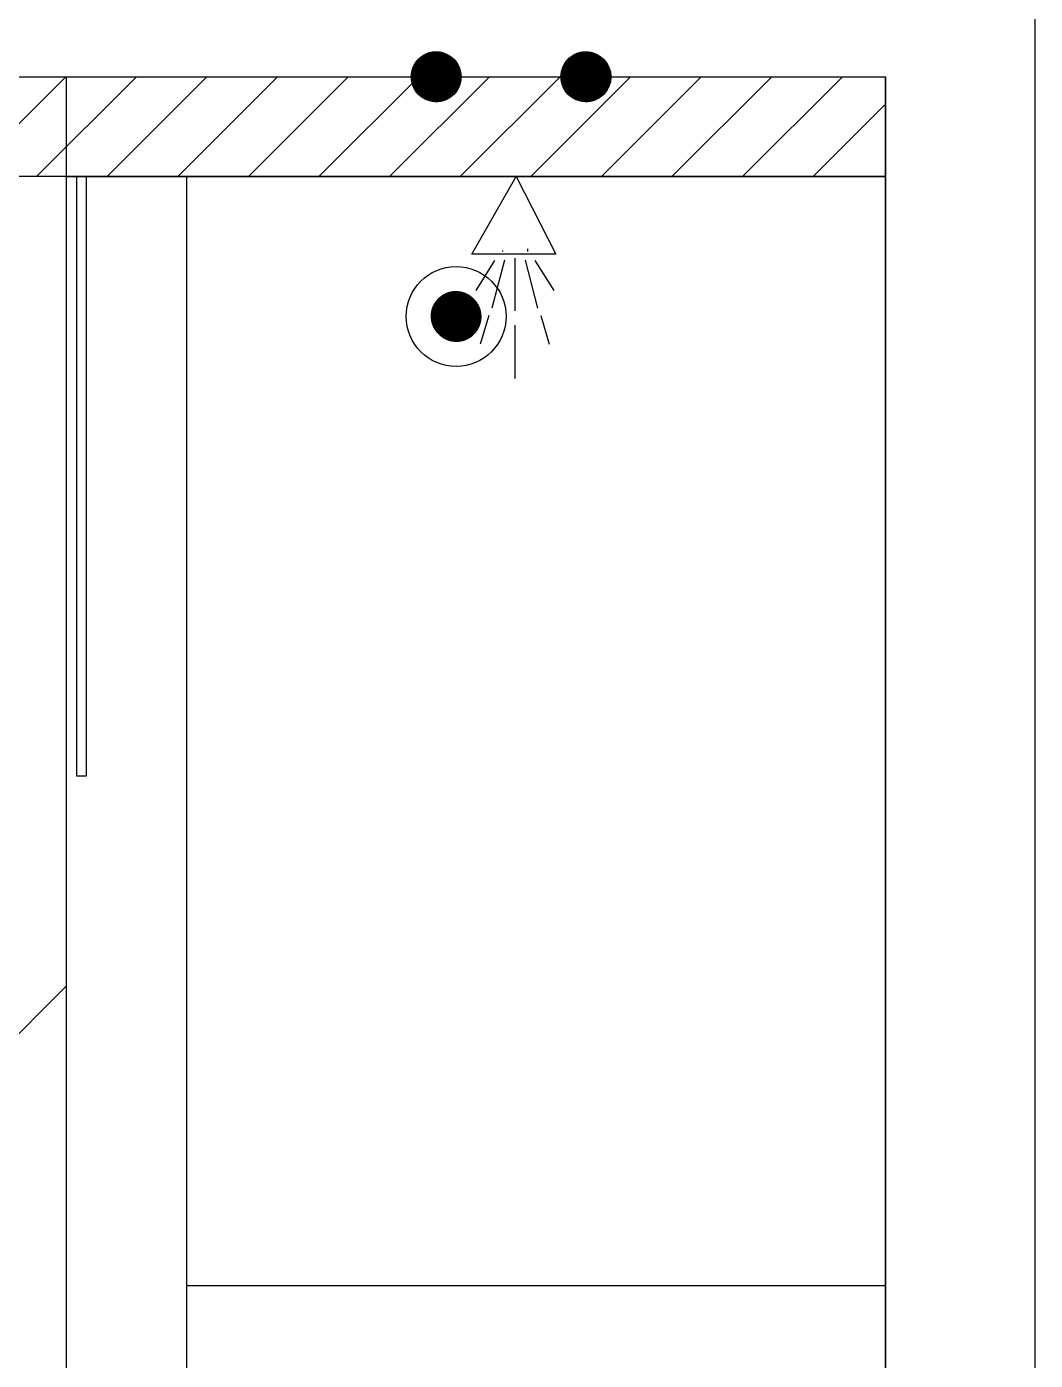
# Model space of a CAD drawing. Header units: inches. Extents: x 4374 to 164780, y 597 to 50243.
# Drawn here: x 122006 to 123016, y 26922 to 28257 of the extents above; entities that cross this region are included whole.
import ezdxf

# ---------------------------------------------------------------- set-up
doc = ezdxf.new("R2010")
doc.units = ezdxf.units.IN
doc.header["$LTSCALE"] = 50
doc.header["$MEASUREMENT"] = 0
for name, color, linetype in [('03-WAL NEW', 3, 'Continuous'), ('06-FUR', 6, 'Continuous'), ('BATH', 4, 'Continuous'), ('도면층2', 2, 'Continuous'), ('욕실설비', 3, 'Continuous')]:
    doc.layers.add(name, color=color, linetype=linetype)

# ---------------------------------------------------------------- blocks, each defined once
blk = doc.blocks.new('GSTERT')
h = blk.add_hatch()
h.set_pattern_fill('ANSI31', color=8)
h.set_pattern_definition([(45, (-4759.0859, -24035.54319), (-0.08838834765, 0.08838834765), [])])
edge = h.paths.add_edge_path()
edge.add_arc((-36298.5, -15873.3), 25, 0, 360)
h = blk.add_hatch()
h.set_pattern_fill('ANSI31', color=8)
h.set_pattern_definition([(45, (-4609.0859, -24035.54319), (-0.08838834765, 0.08838834765), [])])
edge = h.paths.add_edge_path()
edge.add_arc((-36148.5, -15873.3), 25, 0, 360)
h = blk.add_hatch()
h.set_pattern_fill('ANSI31', color=8)
h.set_pattern_definition([(45, (-4739.0859, -24275.54319), (-0.08838834765, 0.08838834765), [])])
edge = h.paths.add_edge_path()
edge.add_arc((-36278.5, -16113.3), 25, 0, 360)
at = {"color": 8}
for centre, radius in [((-36298.5, -15873.3), 25), ((-36148.5, -15873.3), 25), ((-36278.5, -16113.3), 50)]:
    blk.add_circle(centre, radius, dxfattribs=at)
at = {"layer": '03-WAL NEW', "color": 8}
for p, q in [((-37998.5, -15873.3), (-35848.5, -15873.3)), ((-36668.5, -15973.3), (-36668.5, -15873.3)), ((-35848.5, -15873.3), (-35848.5, -15973.3)), ((-35848.5, -15973.3), (-37998.5, -15973.3)), ((-36668.5, -15973.3), (-35848.5, -15973.3)), ((-36668.5, -17383.3), (-36668.5, -15973.3)), ((-36548.5, -15973.3), (-36548.5, -17383.3)), ((-35848.5, -15973.3), (-35848.5, -17383.3)), ((-36668.5, -16783.3), (-37268.5, -17383.3)), ((-36548.5, -17083.3), (-35848.5, -17083.3))]:
    blk.add_line(p, q, dxfattribs=at)
at = {"layer": '03-WAL NEW', "color": 8, "linetype": 'Continuous'}
for p, q in [((-36769.4, -15973.3), (-36669.4, -15873.3)), ((-36698.7, -15973.3), (-36598.7, -15873.3)), ((-36628, -15973.3), (-36528, -15873.3)), ((-36557.3, -15973.3), (-36457.3, -15873.3)), ((-36486.5, -15973.3), (-36386.5, -15873.3)), ((-36415.8, -15973.3), (-36315.8, -15873.3)), ((-36345.1, -15973.3), (-36245.1, -15873.3)), ((-36274.4, -15973.3), (-36174.4, -15873.3)), ((-36203.7, -15973.3), (-36103.7, -15873.3)), ((-36133, -15973.3), (-36033, -15873.3)), ((-36062.3, -15973.3), (-35962.3, -15873.3)), ((-35991.6, -15973.3), (-35891.6, -15873.3)), ((-35920.9, -15973.3), (-35848.5, -15900.9)), ((-35850.2, -15973.3), (-35848.5, -15971.7))]:
    blk.add_line(p, q, dxfattribs=at)
at = {"layer": 'BATH', "color": 8}
for p, q in [((-36658.5, -15973.3), (-36658.5, -16573.3)), ((-36648.5, -15973.3), (-36658.5, -15973.3)), ((-36648.5, -16573.3), (-36648.5, -15973.3)), ((-36262.8, -16050.9), (-36218.5, -15973.3)), ((-36218.5, -15973.3), (-36178.7, -16050.9)), ((-36178.7, -16050.9), (-36262.8, -16050.9)), ((-36240, -16057.4), (-36258.9, -16087.4)), ((-36230.2, -16056.8), (-36242.6, -16105)), ((-36219.8, -16054.8), (-36219.8, -16107.5)), ((-36209.3, -16056.8), (-36196.9, -16105)), ((-36199.6, -16057.4), (-36180.6, -16087.4)), ((-36245.8, -16112.2), (-36254.3, -16140.9)), ((-36193.7, -16112.2), (-36185.2, -16140.9)), ((-36219.8, -16122), (-36219.8, -16175.4)), ((-36658.5, -16573.3), (-36648.5, -16573.3))]:
    blk.add_line(p, q, dxfattribs=at)
at = {"layer": '도면층2', "color": 8}
for p, q in [((-35698.5, -22313.3), (-35698.5, -15683.3)), ((-37998.5, -15873.3), (-35848.5, -15873.3)), ((-35848.5, -17383.3), (-35848.5, -15873.3))]:
    blk.add_line(p, q, dxfattribs=at)
at = {"layer": '욕실설비', "color": 8}
for p, q in [((-36232, -16047.1), (-36232, -16048.3)), ((-36207, -16045.7), (-36207, -16048.3))]:
    blk.add_line(p, q, dxfattribs=at)

msp = doc.modelspace()

# ---------------------------------------------------------------- block references
at = {"layer": '06-FUR'}
msp.add_blockref('GSTERT', (158714.5, 44080.3), dxfattribs=at)

doc.saveas('drawing.dxf')
